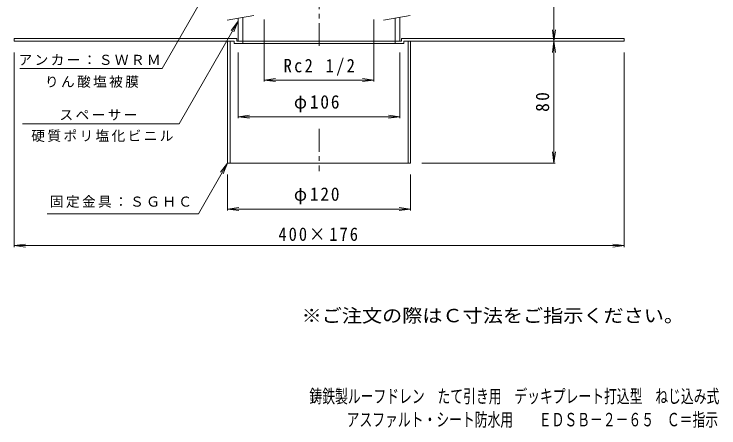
# Model space of a CAD drawing. Units: millimetres, scale not verified, with parts at other scales. Extents: x -262 to 229, y -348 to 369.
# Drawn here: x -233.6 to 228.6, y -347.8 to -76.8 of the extents above; entities that cross this region are included whole.
import ezdxf
from ezdxf.enums import TextEntityAlignment as Align

# ---------------------------------------------------------------- set-up
doc = ezdxf.new("R2010")
doc.units = ezdxf.units.MM
doc.header["$LTSCALE"] = 3
doc.linetypes.add('CHAIN1', pattern=[8, 5, -1, 1, -1])
for name, color, linetype, lineweight in [('0-0', 3, 'Continuous', 9), ('0-3', 4, 'Continuous', 9), ('0-4', 7, 'Continuous', 9), ('0-5', 7, 'Continuous', 9), ('0-B', 2, 'Continuous', 9)]:
    doc.layers.add(name, color=color, linetype=linetype, lineweight=lineweight)
doc.layers.add('F-4', color=6, linetype='Continuous')
doc.layers.add('F-5', color=2, linetype='Continuous')
doc.styles.add('ＭＳ ゴシック', font='')
doc.styles.get('ＭＳ ゴシック').set_extended_font_data('MS Gothic')

msp = doc.modelspace()

# ---------------------------------------------------------------- linework, layer by layer
at = {"layer": '0-0', "linetype": 'CHAIN1'}
for p, q in [((-33.6, 61.389), (-33.6, -100.091)), ((-33.6, -151.889), (-33.6, -179.647))]:
    msp.add_line(p, q, dxfattribs=at)
at = {"layer": '0-3', "color": 7}
for p, q in [((-76.4, -77.696), (-93.897, -80.782)), ((26.1, -77.696), (8.603, -80.782))]:
    msp.add_line(p, q, dxfattribs=at)
at = {"layer": '0-3'}
for p, q in [((-86.6, -79.495), (-86.6, -94.418)), ((-83.6, -78.966), (-83.6, -94.418)), ((16.4, -79.407), (16.4, -94.418)), ((19.4, -78.878), (19.4, -94.418))]:
    msp.add_line(p, q, dxfattribs=at)
at = {"layer": '0-4'}
for p, q in [((120.4, -94.418), (120.4, -14.418)), ((-69.614, -80.34), (-69.614, -120.918)), ((2.414, -80.34), (2.414, -120.918)), ((120.4, -94.418), (119.421, -86.982)), ((120.4, -94.418), (121.379, -86.982)), ((120.4, -94.418), (119.421, -101.854)), ((120.4, -174.418), (120.4, -94.418)), ((120.4, -94.418), (121.379, -101.854)), ((-233.6, -101.918), (-233.6, -229.318)), ((-86.6, -101.918), (-86.6, -144.918)), ((19.4, -101.918), (19.4, -144.918)), ((166.4, -101.918), (166.4, -229.318)), ((-69.614, -120.018), (-62.179, -119.039)), ((-69.614, -120.018), (2.414, -120.018)), ((-69.614, -120.018), (-62.179, -120.997)), ((2.414, -120.018), (-5.021, -119.039)), ((2.414, -120.018), (-5.021, -120.997)), ((-86.6, -144.018), (-79.164, -143.039)), ((19.4, -144.018), (11.964, -143.039)), ((-86.6, -144.018), (19.4, -144.018)), ((-86.6, -144.018), (-79.164, -144.997)), ((19.4, -144.018), (11.964, -144.997)), ((120.4, -174.418), (119.421, -166.982)), ((120.4, -174.418), (121.379, -166.982)), ((33.9, -174.418), (121.3, -174.418)), ((-93.6, -181.918), (-93.6, -205.318)), ((26.4, -181.918), (26.4, -205.318)), ((-93.6, -204.418), (-86.164, -203.439)), ((-93.6, -204.418), (26.4, -204.418)), ((-93.6, -204.418), (-86.164, -205.397)), ((26.4, -204.418), (18.964, -203.439)), ((26.4, -204.418), (18.964, -205.397)), ((-233.6, -228.418), (-226.164, -227.439)), ((-233.6, -228.418), (166.4, -228.418)), ((-233.6, -228.418), (-226.164, -229.397)), ((166.4, -228.418), (158.964, -227.439)), ((166.4, -228.418), (158.964, -229.397))]:
    msp.add_line(p, q, dxfattribs=at)
at = {"layer": '0-5'}
for p, q in [((-110.6, -67.418), (-136.599, -112.45)), ((-86.6, -81.499), (-125.402, -148.706)), ((-86.6, -81.499), (-91.166, -87.449)), ((-86.6, -81.499), (-89.47, -88.428)), ((-229.862, -112.45), (-136.599, -112.45)), ((-228.005, -148.706), (-125.402, -148.706)), ((-93.6, -174.418), (-112.766, -207.613)), ((-93.6, -174.418), (-98.166, -180.368)), ((-93.6, -174.418), (-96.47, -181.347)), ((-211.993, -207.613), (-112.766, -207.613))]:
    msp.add_line(p, q, dxfattribs=at)
at = {"layer": '0-B'}
for p, q in [((-233.6, -92.818), (-87.6, -92.818)), ((-93.6, -94.418), (-93.6, -174.418)), ((-92, -94.418), (-92, -174.418)), ((-87.6, -92.818), (-87.6, -94.418)), ((-87.6, -94.418), (20.4, -94.418)), ((-83.6, -94.418), (-83.6, -96.018)), ((16.4, -94.418), (16.4, -96.018)), ((20.4, -92.818), (20.4, -94.418)), ((20.4, -92.818), (166.4, -92.818)), ((22, -94.418), (22, -96.018)), ((22, -94.418), (166.4, -94.418)), ((24.8, -94.418), (24.8, -174.418)), ((26.4, -94.418), (26.4, -174.418)), ((166.4, -92.818), (166.4, -94.418)), ((-93.6, -174.418), (26.4, -174.418))]:
    msp.add_line(p, q, dxfattribs=at)
for points in [[(-233.6, -92.818), (-233.6, -94.418), (-89.2, -94.418)], [(-89.2, -94.418), (-89.2, -96.018), (22, -96.018)]]:
    msp.add_lwpolyline(points, dxfattribs=at)

# ---------------------------------------------------------------- texts
at = {"layer": '0-4', "color": 2, "char_height": 8.798, "attachment_point": 7, "style": 'ＭＳ ゴシック'}
for s, insert in [('\\T1.28;\\W0.9;Rc2\\~1/2', (-56.85, -117.018)), ('\\T1.21;\\W0.95;φ106', (-50.1, -141.018)), ('\\T1.21;\\W0.95;φ120', (-50.1, -201.418)), ('\\T1.24;\\W0.9;400×176', (-60.225, -225.418))]:
    msp.add_mtext(s, dxfattribs=dict(at, insert=insert))
at = {"layer": '0-4', "color": 2, "insert": (117.4, -140.793), "char_height": 8.798, "attachment_point": 7, "rotation": 90, "style": 'ＭＳ ゴシック'}
msp.add_mtext('\\T1.27;\\W0.95;80', dxfattribs=at)
at = {"layer": '0-5', "char_height": 6.598, "attachment_point": 7, "style": 'ＭＳ ゴシック'}
for s, insert in [('\\T1.17;アンカー：ＳＷＲＭ', (-230.727, -110.373)), ('\\T1.17;りん酸塩被膜', (-213.402, -125.075)), ('\\T1.17;スペーサー', (-203.824, -146.467)), ('\\T1.17;硬質ポリ塩化ビニル', (-222.325, -160.528)), ('\\T1.17;固定金具：ＳＧＨＣ', (-210.151, -203.649))]:
    msp.add_mtext(s, dxfattribs=dict(at, insert=insert))
at = {"layer": 'F-4', "style": 'ＭＳ ゴシック', "width": 0.7}
for s, p in [('鋳鉄製ルーフドレン\u3000たて引き用\u3000デッキプレート打込型\u3000ねじ込み式', (-39.911, -334.1)), ('アスファルト・シート防水用\u3000\u3000ＥＤＳＢ－２－６５\u3000Ｃ＝指示', (-15.515, -349.39))]:
    msp.add_text(s, height=8.798, dxfattribs=at).set_placement(p, align=Align.BOTTOM_LEFT)
at = {"layer": 'F-5', "style": 'ＭＳ ゴシック', "width": 1.1}
msp.add_text('※ご注文の際はＣ寸法をご指示ください。', height=8.798, dxfattribs=at).set_placement((-45.055, -281.262), align=Align.BOTTOM_LEFT)

doc.saveas('drawing.dxf')
